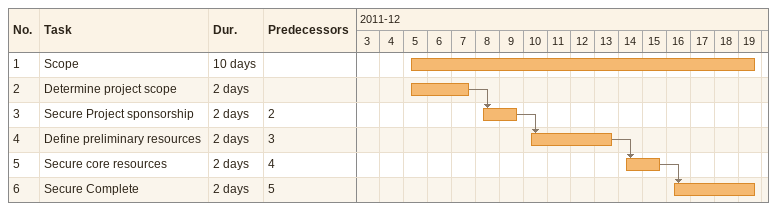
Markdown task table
| ID | Task | Duration | Start | Finish | Predecessors |
|---|---|---|---|---|---|
| 1 | Scope | 10d | 2011-12-05 | 2011-12-19 |  |
| 2 | Determine project scope | 2d | 2011-12-05 | 2011-12-07 |  |
| 3 | Secure Project sponsorship | 2d | 2011-12-08 | 2011-12-09 | 2 |
| 4 | Define preliminary resources | 2d | 2011-12-10 | 2011-12-13 | 3 |
| 5 | Secure core resources | 2d | 2011-12-14 | 2011-12-15 | 4 |
| 6 | Secure Complete | 2d | 2011-12-16 | 2011-12-19 | 5 |
